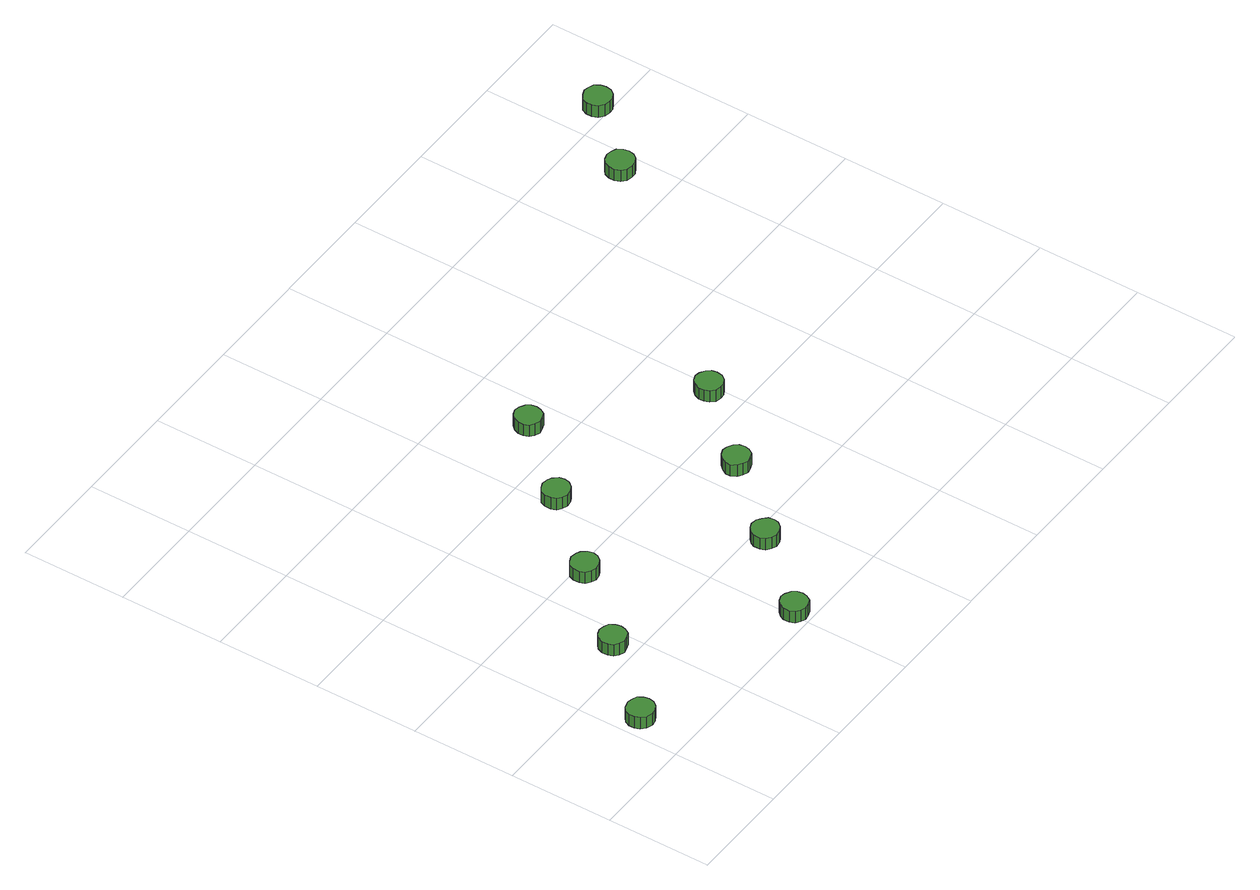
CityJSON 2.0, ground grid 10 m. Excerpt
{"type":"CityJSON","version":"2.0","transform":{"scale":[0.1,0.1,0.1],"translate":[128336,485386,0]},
"CityObjects":{
"tree1":{"type":"SolitaryVegetationObject","attributes":{"function":"something"},"geometry":[{"type":"MultiSurface","lod":"1","boundaries":[[[0,1,2,3,4,5,6,7,8,9,10,11,12,13,14]],[[15,16,17,18,19,20,21,22,23,24,25,26,27,28,29]],[[0,29,28,1]],[[1,28,27,2]],[[2,27,26,3]],[[3,26,25,4]],[[4,25,24,5]],[[5,24,23,6]],[[6,23,22,7]],[[7,22,21,8]],[[8,21,20,9]],[[9,20,19,10]],[[10,19,18,11]],[[11,18,17,12]],[[12,17,16,13]],[[13,16,15,14]],[[14,15,29,0]]]}]},
"tree2":{"type":"SolitaryVegetationObject","attributes":{"function":"something"},"geometry":[{"type":"MultiSurface","lod":"1","boundaries":[[[30,31,32,33,34,35,36,37,38,39,40,41,42,43,44]],[[45,46,47,48,49,50,51,52,53,54,55,56,57,58,59]],[[30,59,58,31]],[[31,58,57,32]],[[32,57,56,33]],[[33,56,55,34]],[[34,55,54,35]],[[35,54,53,36]],[[36,53,52,37]],[[37,52,51,38]],[[38,51,50,39]],[[39,50,49,40]],[[40,49,48,41]],[[41,48,47,42]],[[42,47,46,43]],[[43,46,45,44]],[[44,45,59,30]]]}]},
"tree3":{"type":"SolitaryVegetationObject","attributes":{"function":"something"},"geometry":[{"type":"MultiSurface","lod":"1","boundaries":[[[60,61,62,63,64,65,66,67,68,69,70,71,72,73,74]],[[75,76,77,78,79,80,81,82,83,84,85,86,87,88,89]],[[60,89,88,61]],[[61,88,87,62]],[[62,87,86,63]],[[63,86,85,64]],[[64,85,84,65]],[[65,84,83,66]],[[66,83,82,67]],[[67,82,81,68]],[[68,81,80,69]],[[69,80,79,70]],[[70,79,78,71]],[[71,78,77,72]],[[72,77,76,73]],[[73,76,75,74]],[[74,75,89,60]]]}]},
"tree4":{"type":"SolitaryVegetationObject","attributes":{"function":"something"},"geometry":[{"type":"MultiSurface","lod":"1","boundaries":[[[90,91,92,93,94,95,96,97,98,99,100,101,102,103,104]],[[105,106,107,108,109,110,111,112,113,114,115,116,117,118,119]],[[90,119,118,91]],[[91,118,117,92]],[[92,117,116,93]],[[93,116,115,94]],[[94,115,114,95]],[[95,114,113,96]],[[96,113,112,97]],[[97,112,111,98]],[[98,111,110,99]],[[99,110,109,100]],[[100,109,108,101]],[[101,108,107,102]],[[102,107,106,103]],[[103,106,105,104]],[[104,105,119,90]]]}]},
"tree5":{"type":"SolitaryVegetationObject","attributes":{"function":"something"},"geometry":[{"type":"MultiSurface","lod":"1","boundaries":[[[120,121,122,123,124,125,126,127,128,129,130,131,132,133,134]],[[135,136,137,138,139,140,141,142,143,144,145,146,147,148,149]],[[120,149,148,121]],[[121,148,147,122]],[[122,147,146,123]],[[123,146,145,124]],[[124,145,144,125]],[[125,144,143,126]],[[126,143,142,127]],[[127,142,141,128]],[[128,141,140,129]],[[129,140,139,130]],[[130,139,138,131]],[[131,138,137,132]],[[132,137,136,133]],[[133,136,135,134]],[[134,135,149,120]]]}]},
"tree6":{"type":"SolitaryVegetationObject","attributes":{"function":"something"},"geometry":[{"type":"MultiSurface","lod":"1","boundaries":[[[150,151,152,153,154,155,156,157,158,159,160,161,162,163,164]],[[165,166,167,168,169,170,171,172,173,174,175,176,177,178,179]],[[150,179,178,151]],[[151,178,177,152]],[[152,177,176,153]],[[153,176,175,154]],[[154,175,174,155]],[[155,174,173,156]],[[156,173,172,157]],[[157,172,171,158]],[[158,171,170,159]],[[159,170,169,160]],[[160,169,168,161]],[[161,168,167,162]],[[162,167,166,163]],[[163,166,165,164]],[[164,165,179,150]]]}]},
"tree7":{"type":"SolitaryVegetationObject","attributes":{"function":"something"},"geometry":[{"type":"MultiSurface","lod":"1","boundaries":[[[180,181,182,183,184,185,186,187,188,189,190,191,192,193,194]],[[195,196,197,198,199,200,201,202,203,204,205,206,207,208,209]],[[180,209,208,181]],[[181,208,207,182]],[[182,207,206,183]],[[183,206,205,184]],[[184,205,204,185]],[[185,204,203,186]],[[186,203,202,187]],[[187,202,201,188]],[[188,201,200,189]],[[189,200,199,190]],[[190,199,198,191]],[[191,198,197,192]],[[192,197,196,193]],[[193,196,195,194]],[[194,195,209,180]]]}]},
"tree8":{"type":"SolitaryVegetationObject","attributes":{"function":"something"},"geometry":[{"type":"MultiSurface","lod":"1","boundaries":[[[210,211,212,213,214,215,216,217,218,219,220,221,222,223,224]],[[225,226,227,228,229,230,231,232,233,234,235,236,237,238,239]],[[210,239,238,211]],[[211,238,237,212]],[[212,237,236,213]],[[213,236,235,214]],[[214,235,234,215]],[[215,234,233,216]],[[216,233,232,217]],[[217,232,231,218]],[[218,231,230,219]],[[219,230,229,220]],[[220,229,228,221]],[[221,228,227,222]],[[222,227,226,223]],[[223,226,225,224]],[[224,225,239,210]]]}]},
"tree9":{"type":"SolitaryVegetationObject","attributes":{"function":"something"},"geometry":[{"type":"MultiSurface","lod":"1","boundaries":[[[240,241,242,243,244,245,246,247,248,249,250,251,252,253,254]],[[255,256,257,258,259,260,261,262,263,264,265,266,267,268,269]],[[240,269,268,241]],[[241,268,267,242]],[[242,267,266,243]],[[243,266,265,244]],[[244,265,264,245]],[[245,264,263,246]],[[246,263,262,247]],[[247,262,261,248]],[[248,261,260,249]],[[249,260,259,250]],[[250,259,258,251]],[[251,258,257,252]],[[252,257,256,253]],[[253,256,255,254]],[[254,255,269,240]]]}]},
"tree10":{"type":"SolitaryVegetationObject","attributes":{"function":"something"},"geometry":[{"type":"MultiSurface","lod":"1","boundaries":[[[270,271,272,273,274,275,276,277,278,279,280,281,282,283,284]],[[285,286,287,288,289,290,291,292,293,294,295,296,297,298,299]],[[270,299,298,271]],[[271,298,297,272]],[[272,297,296,273]],[[273,296,295,274]],[[274,295,294,275]],[[275,294,293,276]],[[276,293,292,277]],[[277,292,291,278]],[[278,291,290,279]],[[279,290,289,280]],[[280,289,288,281]],[[281,288,287,282]],[[282,287,286,283]],[[283,286,285,284]],[[284,285,299,270]]]}]},
"tree11":{"type":"SolitaryVegetationObject","attributes":{"function":"something"},"geometry":[{"type":"MultiSurface","lod":"1","boundaries":[[[300,301,302,303,304,305,306,307,308,309,310,311,312,313,314]],[[315,316,317,318,319,320,321,322,323,324,325,326,327,328,329]],[[300,329,328,301]],[[301,328,327,302]],[[302,327,326,303]],[[303,326,325,304]],[[304,325,324,305]],[[305,324,323,306]],[[306,323,322,307]],[[307,322,321,308]],[[308,321,320,309]],[[309,320,319,310]],[[310,319,318,311]],[[311,318,317,312]],[[312,317,316,313]],[[313,316,315,314]],[[314,315,329,300]]]}]}
},
"vertices":[
[34,50,17],[33,55,17],[30,60,17],[25,62,17],[20,63,17],[14,61,17],[10,58,17],[8,53,17],[8,48,17],[10,43,17],[14,39,17],[20,37,17],[25,38,17],[30,41,17],[33,45,17],[33,45,4],[30,41,4],[25,38,4],[20,37,4],[14,39,4],[10,43,4],[8,48,4],[8,53,4],[10,58,4],[14,61,4],[20,63,4],[25,62,4],[30,60,4],[33,55,4],[34,50,4],
[96,121,17],[95,126,17],[92,131,17],[87,133,17],[82,134,17],[77,132,17],[73,129,17],[71,124,17],[71,118,17],[73,113,17],[77,110,17],[82,108,17],[87,109,17],[92,111,17],[95,116,17],[95,116,4],[92,111,4],[87,109,4],[82,108,4],[77,110,4],[73,113,4],[71,118,4],[71,124,4],[73,129,4],[77,132,4],[82,134,4],[87,133,4],[92,131,4],[95,126,4],[96,121,4],
[159,192,17],[158,197,17],[154,202,17],[150,204,17],[144,205,17],[139,203,17],[135,200,17],[133,195,17],[133,189,17],[135,184,17],[139,181,17],[144,179,17],[150,180,17],[154,182,17],[158,187,17],[158,187,4],[154,182,4],[150,180,4],[144,179,4],[139,181,4],[135,184,4],[133,189,4],[133,195,4],[135,200,4],[139,203,4],[144,205,4],[150,204,4],[154,202,4],[158,197,4],[159,192,4],
[216,16,18],[215,21,18],[212,25,18],[207,28,18],[202,29,18],[197,27,18],[193,23,18],[191,19,18],[191,13,18],[193,8,18],[197,5,18],[202,3,18],[207,4,18],[212,6,18],[215,11,18],[215,11,5],[212,6,5],[207,4,5],[202,3,5],[197,5,5],[193,8,5],[191,13,5],[191,19,5],[193,23,5],[197,27,5],[202,29,5],[207,28,5],[212,25,5],[215,21,5],[216,16,5],
[222,264,17],[221,269,17],[217,274,17],[213,276,17],[207,277,17],[202,275,17],[198,272,17],[196,267,17],[196,261,17],[198,256,17],[202,253,17],[207,251,17],[213,252,17],[217,254,17],[221,259,17],[221,259,4],[217,254,4],[213,252,4],[207,251,4],[202,253,4],[198,256,4],[196,261,4],[196,267,4],[198,272,4],[202,275,4],[207,277,4],[213,276,4],[217,274,4],[221,269,4],[222,264,4],
[279,88,18],[278,93,18],[274,97,18],[270,100,18],[264,101,18],[259,99,18],[255,95,18],[253,91,18],[253,85,18],[255,80,18],[259,77,18],[264,75,18],[270,76,18],[274,78,18],[278,83,18],[278,83,5],[274,78,5],[270,76,5],[264,75,5],[259,77,5],[255,80,5],[253,85,5],[253,91,5],[255,95,5],[259,99,5],[264,101,5],[270,100,5],[274,97,5],[278,93,5],[279,88,5],
[284,335,17],[283,340,17],[280,344,17],[275,347,17],[270,348,17],[265,346,17],[261,342,17],[259,337,17],[259,332,17],[261,327,17],[265,324,17],[270,322,17],[275,323,17],[280,325,17],[283,330,17],[283,330,4],[280,325,4],[275,323,4],[270,322,4],[265,324,4],[261,327,4],[259,332,4],[259,337,4],[261,342,4],[265,346,4],[270,348,4],[275,347,4],[280,344,4],[283,340,4],[284,335,4],
[341,160,18],[340,165,18],[337,169,18],[332,172,18],[327,173,18],[322,171,18],[318,167,18],[315,162,18],[315,157,18],[318,152,18],[322,149,18],[327,147,18],[332,148,18],[337,150,18],[340,155,18],[340,155,5],[337,150,5],[332,148,5],[327,147,5],[322,149,5],[318,152,5],[315,157,5],[315,162,5],[318,167,5],[322,171,5],[327,173,5],[332,172,5],[337,169,5],[340,165,5],[341,160,5],
[404,231,19],[403,236,19],[400,240,19],[395,243,19],[390,244,19],[385,242,19],[381,238,19],[379,233,19],[379,228,19],[381,223,19],[385,219,19],[390,218,19],[395,218,19],[400,221,19],[403,225,19],[403,225,6],[400,221,6],[395,218,6],[390,218,6],[385,219,6],[381,223,6],[379,228,6],[379,233,6],[381,238,6],[385,242,6],[390,244,6],[395,243,6],[400,240,6],[403,236,6],[404,231,6],
[592,449,19],[591,454,19],[588,459,19],[583,461,19],[578,462,19],[572,460,19],[568,457,19],[566,452,19],[566,446,19],[568,441,19],[572,437,19],[578,436,19],[583,436,19],[588,439,19],[591,443,19],[591,443,6],[588,439,6],[583,436,6],[578,436,6],[572,437,6],[568,441,6],[566,446,6],[566,452,6],[568,457,6],[572,460,6],[578,462,6],[583,461,6],[588,459,6],[591,454,6],[592,449,6],
[648,510,19],[647,515,19],[644,520,19],[639,522,19],[634,523,19],[629,521,19],[624,518,19],[622,513,19],[622,507,19],[624,502,19],[629,498,19],[634,497,19],[639,497,19],[644,500,19],[647,504,19],[647,504,6],[644,500,6],[639,497,6],[634,497,6],[629,498,6],[624,502,6],[622,507,6],[622,513,6],[624,518,6],[629,521,6],[634,523,6],[639,522,6],[644,520,6],[647,515,6],[648,510,6]
]}
